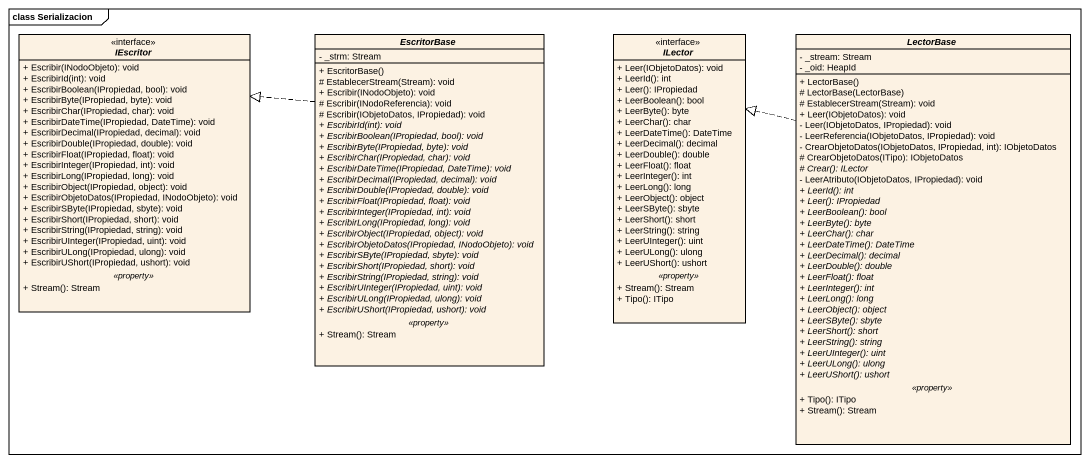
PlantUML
@startuml
mainframe class Serializacion
hide circle
hide empty members
skinparam classAttributeIconSize 0
interface IEscritor {
  + Escribir(INodoObjeto): void
  + EscribirId(int): void
  + EscribirBoolean(IPropiedad, bool): void
  + EscribirByte(IPropiedad, byte): void
  + EscribirChar(IPropiedad, char): void
  + EscribirDateTime(IPropiedad, DateTime): void
  + EscribirDecimal(IPropiedad, decimal): void
  + EscribirDouble(IPropiedad, double): void
  + EscribirFloat(IPropiedad, float): void
  + EscribirInteger(IPropiedad, int): void
  + EscribirLong(IPropiedad, long): void
  + EscribirObject(IPropiedad, object): void
  + EscribirObjetoDatos(IPropiedad, INodoObjeto): void
  + EscribirSByte(IPropiedad, sbyte): void
  + EscribirShort(IPropiedad, short): void
  + EscribirString(IPropiedad, string): void
  + EscribirUInteger(IPropiedad, uint): void
  + EscribirULong(IPropiedad, ulong): void
  + EscribirUShort(IPropiedad, ushort): void
  .. <<property>> ..
  + Stream(): Stream
}
abstract class EscritorBase {
  - _strm: Stream
  --
  + EscritorBase()
  # EstablecerStream(Stream): void
  + Escribir(INodoObjeto): void
  # Escribir(INodoReferencia): void
  # Escribir(IObjetoDatos, IPropiedad): void
  {abstract} + EscribirId(int): void
  {abstract} + EscribirBoolean(IPropiedad, bool): void
  {abstract} + EscribirByte(IPropiedad, byte): void
  {abstract} + EscribirChar(IPropiedad, char): void
  {abstract} + EscribirDateTime(IPropiedad, DateTime): void
  {abstract} + EscribirDecimal(IPropiedad, decimal): void
  {abstract} + EscribirDouble(IPropiedad, double): void
  {abstract} + EscribirFloat(IPropiedad, float): void
  {abstract} + EscribirInteger(IPropiedad, int): void
  {abstract} + EscribirLong(IPropiedad, long): void
  {abstract} + EscribirObject(IPropiedad, object): void
  {abstract} + EscribirObjetoDatos(IPropiedad, INodoObjeto): void
  {abstract} + EscribirSByte(IPropiedad, sbyte): void
  {abstract} + EscribirShort(IPropiedad, short): void
  {abstract} + EscribirString(IPropiedad, string): void
  {abstract} + EscribirUInteger(IPropiedad, uint): void
  {abstract} + EscribirULong(IPropiedad, ulong): void
  {abstract} + EscribirUShort(IPropiedad, ushort): void
  .. <<property>> ..
  + Stream(): Stream
}
interface ILector {
  + Leer(IObjetoDatos): void
  + LeerId(): int
  + Leer(): IPropiedad
  + LeerBoolean(): bool
  + LeerByte(): byte
  + LeerChar(): char
  + LeerDateTime(): DateTime
  + LeerDecimal(): decimal
  + LeerDouble(): double
  + LeerFloat(): float
  + LeerInteger(): int
  + LeerLong(): long
  + LeerObject(): object
  + LeerSByte(): sbyte
  + LeerShort(): short
  + LeerString(): string
  + LeerUInteger(): uint
  + LeerULong(): ulong
  + LeerUShort(): ushort
  .. <<property>> ..
  + Stream(): Stream
  + Tipo(): ITipo
}
abstract class LectorBase {
  - _stream: Stream
  - _oid: HeapId
  --
  + LectorBase()
  # LectorBase(LectorBase)
  # EstablecerStream(Stream): void
  + Leer(IObjetoDatos): void
  - Leer(IObjetoDatos, IPropiedad): void
  - LeerReferencia(IObjetoDatos, IPropiedad): void
  - CrearObjetoDatos(IObjetoDatos, IPropiedad, int): IObjetoDatos
  # CrearObjetoDatos(ITipo): IObjetoDatos
  {abstract} # Crear(): ILector
  - LeerAtributo(IObjetoDatos, IPropiedad): void
  {abstract} + LeerId(): int
  {abstract} + Leer(): IPropiedad
  {abstract} + LeerBoolean(): bool
  {abstract} + LeerByte(): byte
  {abstract} + LeerChar(): char
  {abstract} + LeerDateTime(): DateTime
  {abstract} + LeerDecimal(): decimal
  {abstract} + LeerDouble(): double
  {abstract} + LeerFloat(): float
  {abstract} + LeerInteger(): int
  {abstract} + LeerLong(): long
  {abstract} + LeerObject(): object
  {abstract} + LeerSByte(): sbyte
  {abstract} + LeerShort(): short
  {abstract} + LeerString(): string
  {abstract} + LeerUInteger(): uint
  {abstract} + LeerULong(): ulong
  {abstract} + LeerUShort(): ushort
  .. <<property>> ..
  + Tipo(): ITipo
  + Stream(): Stream
}
EscritorBase .left.|> IEscritor
LectorBase .left.|> ILector
@enduml
